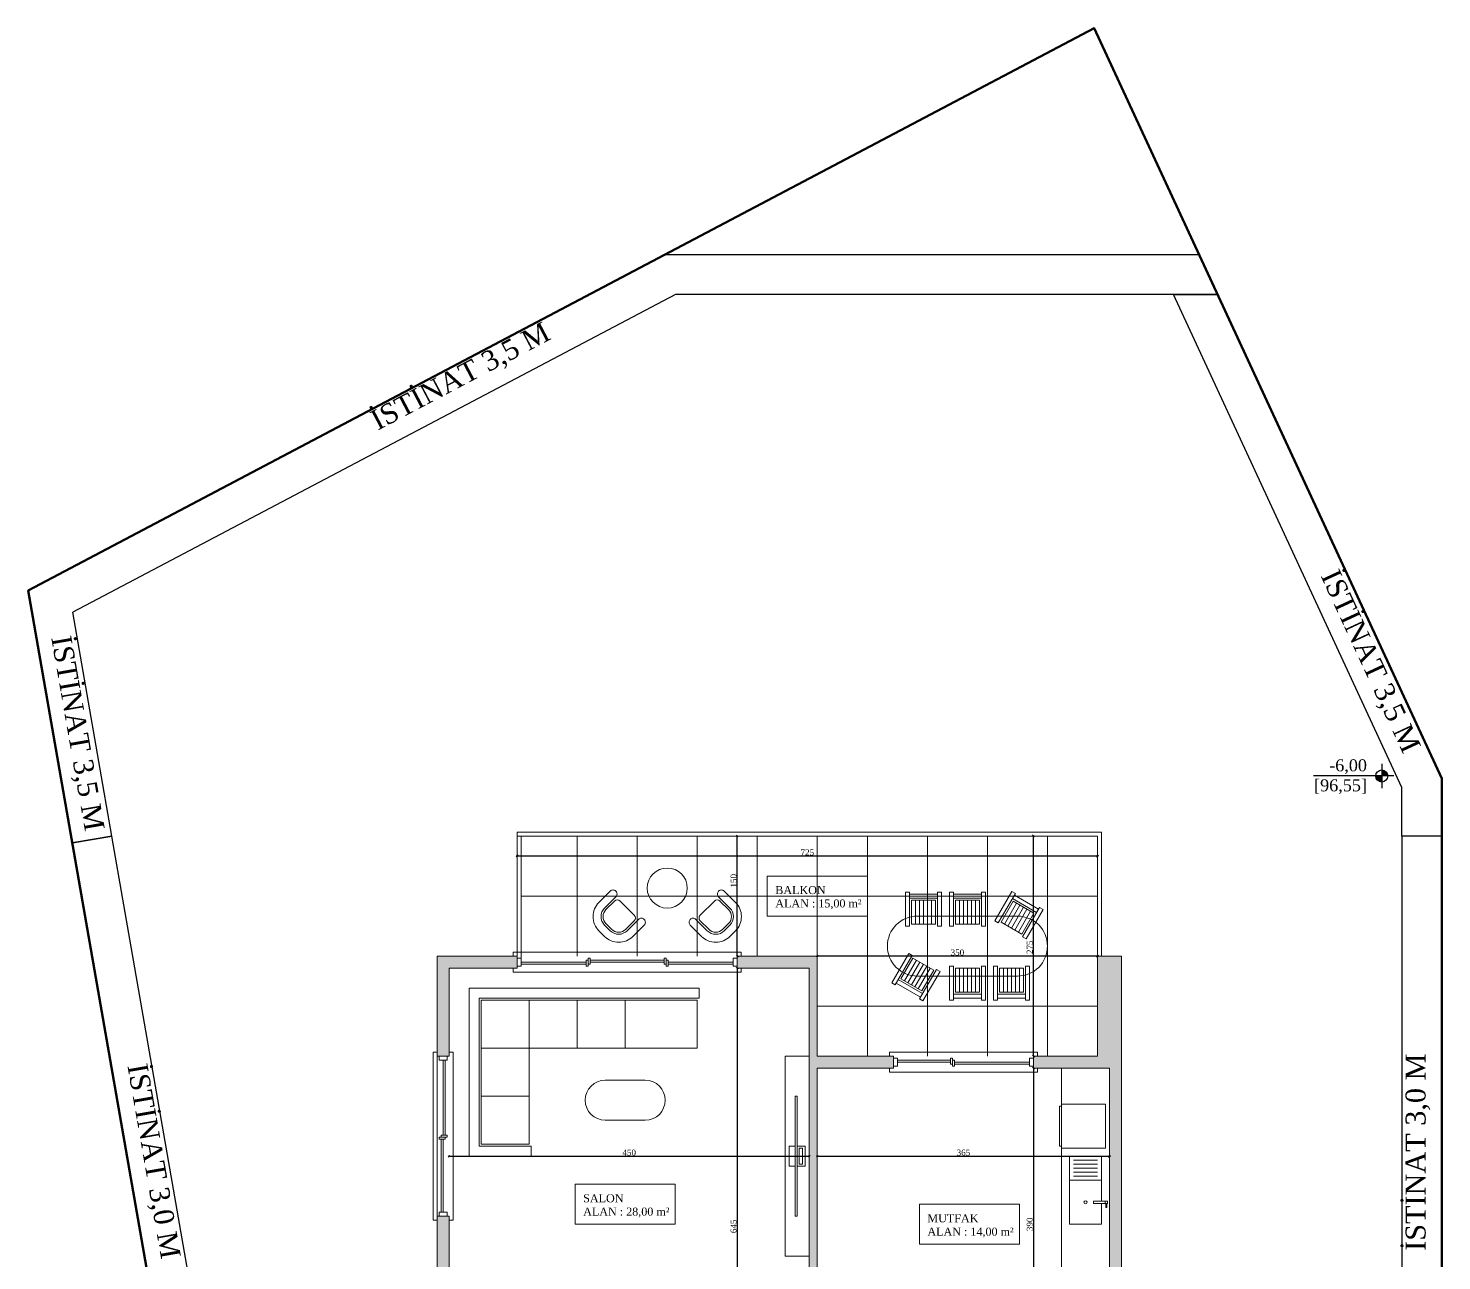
# Model space of a CAD drawing. Header units: metres. Extents: x -5196 to 34307, y 7076 to 19260.
# Drawn here: x -5196 to -3431, y 17720 to 19260 of the extents above; entities that cross this region are included whole.
import ezdxf

# ---------------------------------------------------------------- set-up
doc = ezdxf.new("R2010")
doc.units = ezdxf.units.M
for name, color, linetype, lineweight in [('YLZ-DUVAR', 151, 'Continuous', 20), ('YLZ-PARSEL', 65, 'Continuous', 50), ('YLZ-PENCERE', 231, 'Continuous', 5), ('YLZ-TEFRİŞ', 191, 'Continuous', 20), ('YLZ-ÖLÇÜ', 251, 'Continuous', 5)]:
    doc.layers.add(name, color=color, linetype=linetype, lineweight=lineweight)
doc.layers.add('YLZ-KOLON', color=191, linetype='Continuous')
doc.layers.add('YLZ-YAZI', color=113, linetype='Continuous')
doc.styles.add('ARIAL', font='times.ttf')
doc.dimstyles.new('YLZ - İç Ölçü', dxfattribs={"dimscale": 0.75, "dimtxt": 10, "dimasz": 3, "dimexe": 1.25, "dimexo": 1, "dimgap": 1, "dimtad": 1, "dimdec": 1, "dimrnd": 0.5, "dimtxsty": 'ARIAL', "dimblk": 'OBLIQUE', "dimcen": 1, "dimclrd": 256, "dimclre": 256, "dimclrt": 125, "dimadec": 0, "dimazin": 0, "dimtfac": 1, "dimtdec": 1, "dimtmove": 1, "dimatfit": 3, "dimldrblk": 'OBLIQUE', "dimfxl": 0, "dimarcsym": 0})

# ---------------------------------------------------------------- blocks, each defined once
blk = doc.blocks.new('_Oblique')
at = {"color": 0, "linetype": 'ByBlock', "lineweight": -2}
blk.add_line((-0.5, -0.5), (0.5, 0.5), dxfattribs=at)
blk = doc.blocks.new('*D1816')
at = {"layer": 'Defpoints', "color": 0, "transparency": 16777216}
for p in [(-4585.7, 18225.9), (-4585.7, 18225.9), (-3860.7, 18225.9)]:
    blk.add_point(p, dxfattribs=at)
at = {"layer": 'YLZ-ÖLÇÜ', "color": 251, "lineweight": -2, "transparency": 16777216}
for p, q in [((-4585.7, 18225.9), (-4585.7, 18226.9)), ((-3860.7, 18225.9), (-4585.7, 18225.9)), ((-3860.7, 18225.9), (-3860.7, 18226.9))]:
    blk.add_line(p, q, dxfattribs=at)
at = {"layer": 'YLZ-ÖLÇÜ', "color": 251, "lineweight": -2, "transparency": 16777216, "xscale": 2.25, "yscale": 2.25, "zscale": 2.25, "rotation": 180}
blk.add_blockref('_Oblique', (-4585.7, 18225.9), dxfattribs=at)
at = {"layer": 'YLZ-ÖLÇÜ', "color": 251, "lineweight": -2, "transparency": 16777216, "xscale": 2.25, "yscale": 2.25, "zscale": 2.25}
blk.add_blockref('_Oblique', (-3860.7, 18225.9), dxfattribs=at)
at = {"layer": 'YLZ-ÖLÇÜ', "color": 125, "transparency": 16777216, "insert": (-4223.2, 18230.5), "char_height": 7.5, "attachment_point": 5, "style": 'ARIAL'}
blk.add_mtext('725', dxfattribs=at)
blk = doc.blocks.new('*D1829')
at = {"layer": 'Defpoints', "color": 0, "transparency": 16777216}
for p in [(-4210.7, 18100.9), (-4210.7, 18100.9), (-3860.7, 18100.9)]:
    blk.add_point(p, dxfattribs=at)
at = {"layer": 'YLZ-ÖLÇÜ', "color": 251, "lineweight": -2, "transparency": 16777216}
for p, q in [((-4210.7, 18100.9), (-4210.7, 18100)), ((-3860.7, 18100.9), (-4210.7, 18100.9)), ((-3860.7, 18100.9), (-3860.7, 18100))]:
    blk.add_line(p, q, dxfattribs=at)
at = {"layer": 'YLZ-ÖLÇÜ', "color": 251, "lineweight": -2, "transparency": 16777216, "xscale": 2.25, "yscale": 2.25, "zscale": 2.25, "rotation": 179.9999999999994}
blk.add_blockref('_Oblique', (-4210.7, 18100.9), dxfattribs=at)
at = {"layer": 'YLZ-ÖLÇÜ', "color": 251, "lineweight": -2, "transparency": 16777216, "xscale": 2.25, "yscale": 2.25, "zscale": 2.25}
blk.add_blockref('_Oblique', (-3860.7, 18100.9), dxfattribs=at)
at = {"layer": 'YLZ-ÖLÇÜ', "color": 125, "transparency": 16777216, "insert": (-4035.7, 18105.5), "char_height": 7.5, "attachment_point": 5, "style": 'ARIAL'}
blk.add_mtext('350', dxfattribs=at)
blk = doc.blocks.new('*D1817')
at = {"layer": 'Defpoints', "color": 0, "transparency": 16777216}
for p in [(-3940.7, 18250.9), (-3940.7, 18250.9), (-3940.7, 17975.9)]:
    blk.add_point(p, dxfattribs=at)
at = {"layer": 'YLZ-ÖLÇÜ', "color": 251, "lineweight": -2, "transparency": 16777216}
for p, q in [((-3940.7, 18250.9), (-3939.8, 18250.9)), ((-3940.7, 17975.9), (-3940.7, 18250.9)), ((-3940.7, 17975.9), (-3939.8, 17975.9))]:
    blk.add_line(p, q, dxfattribs=at)
at = {"layer": 'YLZ-ÖLÇÜ', "color": 251, "lineweight": -2, "transparency": 16777216, "xscale": 2.25, "yscale": 2.25, "zscale": 2.25}
for p, rotation in [((-3940.7, 18250.9), 90), ((-3940.7, 17975.9), 270)]:
    blk.add_blockref('_Oblique', p, dxfattribs=dict(at, rotation=rotation))
at = {"layer": 'YLZ-ÖLÇÜ', "color": 125, "transparency": 16777216, "insert": (-3945.3, 18112), "char_height": 7.5, "attachment_point": 5, "rotation": 90, "style": 'ARIAL'}
blk.add_mtext('275', dxfattribs=at)
blk = doc.blocks.new('*D1818')
at = {"layer": 'Defpoints', "color": 0, "transparency": 16777216}
for p in [(-4310.7, 18250.9), (-4310.7, 18250.9), (-4310.7, 18100.9)]:
    blk.add_point(p, dxfattribs=at)
at = {"layer": 'YLZ-ÖLÇÜ', "color": 251, "lineweight": -2, "transparency": 16777216}
for p, q in [((-4310.7, 18250.9), (-4309.8, 18250.9)), ((-4310.7, 18100.9), (-4310.7, 18250.9)), ((-4310.7, 18100.9), (-4309.8, 18100.9))]:
    blk.add_line(p, q, dxfattribs=at)
at = {"layer": 'YLZ-ÖLÇÜ', "color": 251, "lineweight": -2, "transparency": 16777216, "xscale": 2.25, "yscale": 2.25, "zscale": 2.25}
for p, rotation in [((-4310.7, 18250.9), 90), ((-4310.7, 18100.9), 270)]:
    blk.add_blockref('_Oblique', p, dxfattribs=dict(at, rotation=rotation))
at = {"layer": 'YLZ-ÖLÇÜ', "color": 125, "transparency": 16777216, "insert": (-4315.3, 18195.1), "char_height": 7.5, "attachment_point": 5, "rotation": 90, "style": 'ARIAL'}
blk.add_mtext('150', dxfattribs=at)
blk = doc.blocks.new('*D1819')
at = {"layer": 'Defpoints', "color": 0, "transparency": 16777216}
for p in [(-4310.7, 18085.9), (-4310.7, 17440.9), (-4310.7, 17440.9)]:
    blk.add_point(p, dxfattribs=at)
at = {"layer": 'YLZ-ÖLÇÜ', "color": 251, "lineweight": -2, "transparency": 16777216}
for p, q in [((-4310.7, 18085.9), (-4309.8, 18085.9)), ((-4310.7, 18085.9), (-4310.7, 17440.9)), ((-4310.7, 17440.9), (-4309.8, 17440.9))]:
    blk.add_line(p, q, dxfattribs=at)
at = {"layer": 'YLZ-ÖLÇÜ', "color": 251, "lineweight": -2, "transparency": 16777216, "xscale": 2.25, "yscale": 2.25, "zscale": 2.25}
for p, rotation in [((-4310.7, 18085.9), 90), ((-4310.7, 17440.9), 270)]:
    blk.add_blockref('_Oblique', p, dxfattribs=dict(at, rotation=rotation))
at = {"layer": 'YLZ-ÖLÇÜ', "color": 125, "transparency": 16777216, "insert": (-4315.3, 17763.4), "char_height": 7.5, "attachment_point": 5, "rotation": 90, "style": 'ARIAL'}
blk.add_mtext('645', dxfattribs=at)
blk = doc.blocks.new('*D1831')
at = {"layer": 'Defpoints', "color": 0, "transparency": 16777216}
for p in [(-3940.7, 17960.9), (-3940.7, 17570.9), (-3940.7, 17570.9)]:
    blk.add_point(p, dxfattribs=at)
at = {"layer": 'YLZ-ÖLÇÜ', "color": 251, "lineweight": -2, "transparency": 16777216}
for p, q in [((-3940.7, 17960.9), (-3939.8, 17960.9)), ((-3940.7, 17960.9), (-3940.7, 17570.9)), ((-3940.7, 17570.9), (-3939.8, 17570.9))]:
    blk.add_line(p, q, dxfattribs=at)
at = {"layer": 'YLZ-ÖLÇÜ', "color": 251, "lineweight": -2, "transparency": 16777216, "xscale": 2.25, "yscale": 2.25, "zscale": 2.25}
for p, rotation in [((-3940.7, 17960.9), 90), ((-3940.7, 17570.9), 270)]:
    blk.add_blockref('_Oblique', p, dxfattribs=dict(at, rotation=rotation))
at = {"layer": 'YLZ-ÖLÇÜ', "color": 125, "transparency": 16777216, "insert": (-3945.3, 17765.9), "char_height": 7.5, "attachment_point": 5, "rotation": 90, "style": 'ARIAL'}
blk.add_mtext('390', dxfattribs=at)
blk = doc.blocks.new('*D1826')
at = {"layer": 'Defpoints', "color": 0, "transparency": 16777216}
for p in [(-4670.7, 17850.9), (-4220.7, 17850.9), (-4220.7, 17850.9)]:
    blk.add_point(p, dxfattribs=at)
at = {"layer": 'YLZ-ÖLÇÜ', "color": 251, "lineweight": -2, "transparency": 16777216}
for p, q in [((-4670.7, 17850.9), (-4670.7, 17851.9)), ((-4220.7, 17850.9), (-4220.7, 17851.9)), ((-4670.7, 17850.9), (-4220.7, 17850.9))]:
    blk.add_line(p, q, dxfattribs=at)
at = {"layer": 'YLZ-ÖLÇÜ', "color": 251, "lineweight": -2, "transparency": 16777216, "xscale": 2.25, "yscale": 2.25, "zscale": 2.25, "rotation": 180}
blk.add_blockref('_Oblique', (-4670.7, 17850.9), dxfattribs=at)
at = {"layer": 'YLZ-ÖLÇÜ', "color": 251, "lineweight": -2, "transparency": 16777216, "xscale": 2.25, "yscale": 2.25, "zscale": 2.25}
blk.add_blockref('_Oblique', (-4220.7, 17850.9), dxfattribs=at)
at = {"layer": 'YLZ-ÖLÇÜ', "color": 125, "transparency": 16777216, "insert": (-4445.7, 17855.5), "char_height": 7.5, "attachment_point": 5, "style": 'ARIAL'}
blk.add_mtext('450', dxfattribs=at)
blk = doc.blocks.new('*D1846')
at = {"layer": 'Defpoints', "color": 0, "transparency": 16777216}
for p in [(-4210.7, 17850.9), (-3845.7, 17850.9), (-3845.7, 17850.9)]:
    blk.add_point(p, dxfattribs=at)
at = {"layer": 'YLZ-ÖLÇÜ', "color": 251, "lineweight": -2, "transparency": 16777216}
for p, q in [((-4210.7, 17850.9), (-4210.7, 17851.9)), ((-3845.7, 17850.9), (-3845.7, 17851.9)), ((-4210.7, 17850.9), (-3845.7, 17850.9))]:
    blk.add_line(p, q, dxfattribs=at)
at = {"layer": 'YLZ-ÖLÇÜ', "color": 251, "lineweight": -2, "transparency": 16777216, "xscale": 2.25, "yscale": 2.25, "zscale": 2.25, "rotation": 180}
blk.add_blockref('_Oblique', (-4210.7, 17850.9), dxfattribs=at)
at = {"layer": 'YLZ-ÖLÇÜ', "color": 251, "lineweight": -2, "transparency": 16777216, "xscale": 2.25, "yscale": 2.25, "zscale": 2.25}
blk.add_blockref('_Oblique', (-3845.7, 17850.9), dxfattribs=at)
at = {"layer": 'YLZ-ÖLÇÜ', "color": 125, "transparency": 16777216, "insert": (-4028.2, 17855.5), "char_height": 7.5, "attachment_point": 5, "style": 'ARIAL'}
blk.add_mtext('365', dxfattribs=at)

msp = doc.modelspace()

# ---------------------------------------------------------------- hatches: boundary and pattern name
at = {"layer": 'YLZ-TEFRİŞ'}
h = msp.add_hatch(color=256, dxfattribs=at)
h.dxf.hatch_style = 1
h.paths.add_polyline_path([(-4210.7, 18100.95), (-4310.7, 18100.95), (-4310.7, 18085.95), (-4220.7, 18085.95), (-4220.7, 17540.95), (-4210.7, 17540.95), (-4210.7, 17560.95), (-4200.7, 17560.95), (-4200.7, 17570.95), (-4210.7, 17570.95), (-4210.7, 17960.95), (-4115.7, 17960.95), (-4115.7, 17975.95), (-4210.7, 17975.95)])
h.paths.add_polyline_path([(-4585.7, 18100.95), (-4685.7, 18100.95), (-4685.7, 17975.95), (-4670.7, 17975.95), (-4670.7, 18085.95), (-4585.7, 18085.95), (-4585.7, 18088.45)])
h.paths.add_polyline_path([(-4670.7, 17775.95), (-4685.7, 17775.95), (-4685.7, 17565.95), (-4670.7, 17565.95)])
h.paths.add_polyline_path([(-4210.7, 17450.95), (-4220.7, 17450.95), (-4220.7, 17440.95), (-4670.7, 17440.95), (-4670.7, 17490.95), (-4685.7, 17490.95), (-4685.7, 17430.95), (-4585.7, 17430.95), (-4585.7, 17355.95), (-4570.7, 17355.95), (-4570.7, 17430.95), (-4220.7, 17430.95), (-4220.7, 17230.95), (-4210.7, 17230.95)])
h.paths.add_polyline_path([(-3830.7, 18100.95), (-3860.7, 18100.95), (-3860.7, 17975.95), (-3940.7, 17975.95), (-3940.7, 17960.95), (-3845.7, 17960.95), (-3845.7, 17570.95), (-4110.7, 17570.95), (-4110.7, 17560.95), (-4090.7, 17560.95), (-4090.7, 17420.95), (-4080.7, 17420.95), (-4080.7, 17430.95), (-4070.7, 17430.95), (-4070.7, 17440.95), (-4080.7, 17440.95), (-4080.7, 17560.95), (-3845.7, 17560.95), (-3845.7, 17440.95), (-3980.7, 17440.95), (-3980.7, 17430.95), (-3745.7, 17430.95), (-3745.7, 17295.95), (-3730.7, 17295.95), (-3730.7, 17440.95), (-3830.7, 17440.95)])
h.paths.add_polyline_path([(-3730.7, 17095.95), (-3745.7, 17095.95), (-3745.7, 17030.95), (-4080.7, 17030.95), (-4080.7, 17330.95), (-4090.7, 17330.95), (-4090.7, 17020.95), (-4040.7, 17020.95), (-4040.7, 17015.95), (-4030.7, 17015.95), (-4030.7, 17020.95), (-3745.7, 17020.95), (-3745.7, 16820.95), (-4030.7, 16820.95), (-4030.7, 16925.95), (-4040.7, 16925.95), (-4040.7, 16820.95), (-4100.7, 16820.95), (-4100.7, 16805.95), (-3745.7, 16805.95), (-3745.7, 16585.95), (-3730.7, 16585.95)])
h.paths.add_polyline_path([(-4570.7, 16895.95), (-4585.7, 16895.95), (-4585.7, 16805.95), (-4460.7, 16805.95), (-4460.7, 16550.95), (-3730.7, 16550.95), (-3730.7, 16585.95), (-3745.7, 16585.95), (-3745.7, 16565.95), (-4225.7, 16565.95), (-4225.7, 16805.95), (-4200.7, 16805.95), (-4200.7, 16820.95), (-4210.7, 16820.95), (-4210.7, 17020.95), (-4220.7, 17020.95), (-4220.7, 16820.95), (-4570.7, 16820.95)])
h.paths.add_polyline_path([(-4445.7, 16805.95), (-4240.7, 16805.95), (-4240.7, 16565.95), (-4445.7, 16565.95)], flags=16)
h.paths.add_polyline_path([(-4570.7, 17205.95), (-4585.7, 17205.95), (-4585.7, 17045.95), (-4570.7, 17045.95), (-4570.7, 17120.95), (-4220.7, 17120.95), (-4220.7, 17110.95), (-4210.7, 17110.95), (-4210.7, 17140.95), (-4220.7, 17140.95), (-4220.7, 17130.95), (-4570.7, 17130.95)])
at = {"layer": 'YLZ-YAZI'}
h = msp.add_hatch(color=256, dxfattribs=at)
h.dxf.hatch_style = 1
h.paths.add_polyline_path([(-3505.7, 18333.45, -0.4142136), (-3498.2, 18325.95), (-3505.7, 18325.95)])
h.paths.add_polyline_path([(-3505.7, 18325.95), (-3505.7, 18318.45, -0.4142136), (-3513.2, 18325.95)])

# ---------------------------------------------------------------- linework, layer by layer
at = {"layer": 'YLZ-DUVAR'}
for p, q in [((-4585.7, 18100.95, -9823.45), (-4685.7, 18100.95, -9823.45)), ((-4685.7, 18100.95, -9823.45), (-4685.7, 17975.95, -9823.45)), ((-4585.7, 18100.95, -9823.45), (-4585.7, 18085.95, -9823.45)), ((-4210.7, 18100.95, -9823.45), (-4310.7, 18100.95, -9823.45)), ((-4310.7, 18100.95, -9823.45), (-4310.7, 18085.95, -9823.45)), ((-4210.7, 17975.95, -9823.45), (-4210.7, 18100.95, -9823.45)), ((-3860.7, 17975.95, -9823.45), (-3860.7, 18100.95, -9823.45)), ((-3860.7, 18100.95, -9823.45), (-3830.7, 18100.95, -9823.45)), ((-3830.7, 17440.95, -9823.45), (-3830.7, 18100.95, -9823.45)), ((-4585.7, 18085.95, -9823.45), (-4670.7, 18085.95, -9823.45)), ((-4670.7, 18085.95, -9823.45), (-4670.7, 17975.95, -9823.45)), ((-4220.7, 18085.95, -9823.45), (-4310.7, 18085.95, -9823.45)), ((-4220.7, 17540.95, -9823.45), (-4220.7, 18085.95, -9823.45)), ((-4670.7, 17975.95, -9823.45), (-4685.7, 17975.95, -9823.45)), ((-4115.7, 17975.95, -9823.45), (-4210.7, 17975.95, -9823.45)), ((-4115.7, 17975.95, -9823.45), (-4115.7, 17960.95, -9823.45)), ((-3860.7, 17975.95, -9823.45), (-3940.7, 17975.95, -9823.45)), ((-3940.7, 17975.95, -9823.45), (-3940.7, 17960.95, -9823.45)), ((-4115.7, 17960.95, -9823.45), (-4210.7, 17960.95, -9823.45)), ((-4210.7, 17570.95, -9823.45), (-4210.7, 17960.95, -9823.45)), ((-3845.7, 17960.95, -9823.45), (-3940.7, 17960.95, -9823.45)), ((-3845.7, 17570.95, -9823.45), (-3845.7, 17960.95, -9823.45)), ((-4685.7, 17775.95, -9823.45), (-4685.7, 17565.95, -9823.45)), ((-4670.7, 17775.95, -9823.45), (-4685.7, 17775.95, -9823.45)), ((-4670.7, 17775.95, -9823.45), (-4670.7, 17565.95, -9823.45))]:
    msp.add_line(p, q, dxfattribs=at)
at = {"layer": 'YLZ-KOLON', "lineweight": 30, "elevation": -9823.45}
for points in [[(-5187.36, 18506.02), (-5196.4, 18557.78), (-4400.31, 18977.59), (-3733.96, 18977.59), (-3710.8, 18927.59)], [(-3710.8, 18927.59), (-4387.93, 18927.59), (-5140.88, 18530.53)], [(-3480.7, 18250.95), (-3480.7, 18311.77), (-3765.91, 18927.59), (-3710.8, 18927.59), (-3430.7, 18322.78), (-3430.7, 18250.95), (-3480.7, 18250.95)], [(-5141.29, 18242.34), (-5092.03, 18250.95), (-5140.88, 18530.53)], [(-5187.36, 18506.02), (-5141.29, 18242.34)], [(-3430.7, 17430.95), (-3430.7, 18250.95), (-3480.7, 18250.95), (-3480.7, 17440.95), (-3430.7, 17440.95)]]:
    msp.add_lwpolyline(points, dxfattribs=at)
msp.add_lwpolyline([(-5141.29, 18242.34), (-5006.76, 17472.34), (-4957.51, 17480.95), (-5092.03, 18250.95)], close=True, dxfattribs=at)
at = {"layer": 'YLZ-PARSEL', "elevation": -9823.45}
msp.add_lwpolyline([(-4786.64, 16212.42), (-4287.5, 16182.64), (-3430.7, 16043.28), (-3430.7, 18322.78), (-3864.76, 19260.01), (-5196.4, 18557.78), (-4786.64, 16212.42)], dxfattribs=at)
at = {"layer": 'YLZ-PENCERE'}
for p, q in [((-4499.45, 18093.45, -9823.45), (-4580.7, 18093.45, -9823.45)), ((-4499.45, 18090.95, -9823.45), (-4580.7, 18090.95, -9823.45)), ((-4494.45, 18095.95, -9823.45), (-4401.95, 18095.95, -9823.45)), ((-4494.45, 18093.45, -9823.45), (-4401.95, 18093.45, -9823.45)), ((-4396.95, 18093.45, -9823.45), (-4315.7, 18093.45, -9823.45)), ((-4396.95, 18090.95, -9823.45), (-4315.7, 18090.95, -9823.45)), ((-4678.2, 17877.2, -9823.45), (-4678.2, 17970.95, -9823.45)), ((-4675.7, 17877.2, -9823.45), (-4675.7, 17970.95, -9823.45)), ((-4110.7, 17970.95, -9823.45), (-4044.45, 17970.95, -9823.45)), ((-4110.7, 17968.45, -9823.45), (-4044.45, 17968.45, -9823.45)), ((-4039.45, 17968.45, -9823.45), (-3945.7, 17968.45, -9823.45)), ((-4039.45, 17965.95, -9823.45), (-3945.7, 17965.95, -9823.45)), ((-4680.7, 17780.95, -9823.45), (-4680.7, 17872.2, -9823.45)), ((-4678.2, 17780.95, -9823.45), (-4678.2, 17872.2, -9823.45))]:
    msp.add_line(p, q, dxfattribs=at)
at = {"layer": 'YLZ-PENCERE', "elevation": -9823.45}
for points in [[(-4590.7, 18100.95), (-4590.7, 18105.95), (-4305.7, 18105.95), (-4305.7, 18100.95)], [(-4590.7, 18085.95), (-4590.7, 18080.95), (-4305.7, 18080.95), (-4305.7, 18085.95)], [(-4685.7, 17770.95), (-4690.7, 17770.95), (-4690.7, 17980.95), (-4685.7, 17980.95)], [(-4670.7, 17770.95), (-4665.7, 17770.95), (-4665.7, 17980.95), (-4670.7, 17980.95)], [(-4120.7, 17975.95), (-4120.7, 17980.95), (-3935.7, 17980.95), (-3935.7, 17975.95)], [(-4120.7, 17960.95), (-4120.7, 17955.95), (-3935.7, 17955.95), (-3935.7, 17960.95)]]:
    msp.add_lwpolyline(points, dxfattribs=at)
for points in [[(-4580.7, 18088.45), (-4580.7, 18098.45), (-4585.7, 18098.45), (-4585.7, 18088.45)], [(-4494.45, 18090.95), (-4494.45, 18098.45), (-4496.95, 18098.45), (-4496.95, 18090.95)], [(-4401.95, 18090.95), (-4401.95, 18098.45), (-4399.45, 18098.45), (-4399.45, 18090.95)], [(-4315.7, 18088.45), (-4315.7, 18098.45), (-4310.7, 18098.45), (-4310.7, 18088.45)], [(-4496.95, 18088.45), (-4496.95, 18095.95), (-4499.45, 18095.95), (-4499.45, 18088.45)], [(-4399.45, 18088.45), (-4399.45, 18095.95), (-4396.95, 18095.95), (-4396.95, 18088.45)], [(-4673.2, 17970.95), (-4683.2, 17970.95), (-4683.2, 17975.95), (-4673.2, 17975.95)], [(-4115.7, 17963.45), (-4115.7, 17973.45), (-4110.7, 17973.45), (-4110.7, 17963.45)], [(-4044.45, 17965.95), (-4044.45, 17973.45), (-4041.95, 17973.45), (-4041.95, 17965.95)], [(-4041.95, 17963.45), (-4041.95, 17970.95), (-4039.45, 17970.95), (-4039.45, 17963.45)], [(-3945.7, 17963.45), (-3945.7, 17973.45), (-3940.7, 17973.45), (-3940.7, 17963.45)], [(-4675.7, 17872.2), (-4683.2, 17872.2), (-4683.2, 17874.7), (-4675.7, 17874.7)], [(-4673.2, 17874.7), (-4680.7, 17874.7), (-4680.7, 17877.2), (-4673.2, 17877.2)], [(-4673.2, 17775.95), (-4683.2, 17775.95), (-4683.2, 17780.95), (-4673.2, 17780.95)]]:
    msp.add_lwpolyline(points, close=True, dxfattribs=at)
at = {"layer": 'YLZ-TEFRİŞ', "lineweight": 0}
for p, q in [((-4510.7, 18100.95, -9823.45), (-4510.7, 18250.95, -9823.45)), ((-4435.7, 18100.95, -9823.45), (-4435.7, 18250.95, -9823.45)), ((-4360.7, 18100.95, -9823.45), (-4360.7, 18250.95, -9823.45)), ((-4285.7, 18100.95, -9823.45), (-4285.7, 18250.95, -9823.45)), ((-4210.7, 18100.95, -9823.45), (-4210.7, 18250.95, -9823.45)), ((-4148.2, 17975.95, -9823.45), (-4148.2, 18250.95, -9823.45)), ((-4073.2, 17975.95, -9823.45), (-4073.2, 18250.95, -9823.45)), ((-3998.2, 17975.95, -9823.45), (-3998.2, 18250.95, -9823.45)), ((-3923.2, 17975.95, -9823.45), (-3923.2, 18250.95, -9823.45)), ((-3860.7, 18175.95, -9823.45), (-4580.7, 18175.95, -9823.45)), ((-4210.7, 18100.95, -9823.45), (-3860.7, 18100.95, -9823.45)), ((-4210.7, 18038.45, -9823.45), (-3860.7, 18038.45, -9823.45))]:
    msp.add_line(p, q, dxfattribs=at)
at = {"layer": 'YLZ-TEFRİŞ'}
for p, q in [((-4474.71, 18159.18, -9823.45), (-4464.11, 18169.79, -9823.45)), ((-4457.04, 18169.79, -9823.45), (-4439.36, 18152.11, -9823.45)), ((-4339.36, 18169.79, -9823.45), (-4357.04, 18152.11, -9823.45)), ((-4321.68, 18159.18, -9823.45), (-4332.29, 18169.79, -9823.45)), ((-4088.2, 18170.95, -9823.45), (-4088.2, 18140.95, -9823.45)), ((-4083.2, 18170.95, -9823.45), (-4083.2, 18140.95, -9823.45)), ((-4078.2, 18170.95, -9823.45), (-4078.2, 18140.95, -9823.45)), ((-4073.2, 18170.95, -9823.45), (-4073.2, 18140.95, -9823.45)), ((-4068.2, 18170.95, -9823.45), (-4068.2, 18140.95, -9823.45)), ((-4033.2, 18170.95, -9823.45), (-4033.2, 18140.95, -9823.45)), ((-4028.2, 18170.95, -9823.45), (-4028.2, 18140.95, -9823.45)), ((-4023.2, 18170.95, -9823.45), (-4023.2, 18140.95, -9823.45)), ((-4018.2, 18170.95, -9823.45), (-4018.2, 18140.95, -9823.45)), ((-4013.2, 18170.95, -9823.45), (-4013.2, 18140.95, -9823.45)), ((-3961.86, 18166.93, -9823.45), (-3976.86, 18140.95, -9823.45)), ((-3957.53, 18164.43, -9823.45), (-3972.53, 18138.45, -9823.45)), ((-3953.2, 18161.93, -9823.45), (-3968.2, 18135.95, -9823.45)), ((-3948.87, 18159.43, -9823.45), (-3963.87, 18133.45, -9823.45)), ((-3944.54, 18156.93, -9823.45), (-3959.54, 18130.95, -9823.45)), ((-4467.64, 18134.43, -9823.45), (-4474.71, 18141.5, -9823.45)), ((-4439.36, 18145.04, -9823.45), (-4449.96, 18134.43, -9823.45)), ((-4357.04, 18145.04, -9823.45), (-4346.43, 18134.43, -9823.45)), ((-4328.75, 18134.43, -9823.45), (-4321.68, 18141.5, -9823.45)), ((-4093.2, 18140.95, -9823.45), (-4063.2, 18140.95, -9823.45)), ((-4038.2, 18140.95, -9823.45), (-4008.2, 18140.95, -9823.45)), ((-3955.21, 18128.45, -9823.45), (-3981.19, 18143.45, -9823.45)), ((-4091.19, 18098.45, -9823.45), (-4065.21, 18083.45, -9823.45)), ((-4101.86, 18069.97, -9823.45), (-4086.86, 18095.95, -9823.45)), ((-4097.53, 18067.47, -9823.45), (-4082.53, 18093.45, -9823.45)), ((-4093.2, 18064.97, -9823.45), (-4078.2, 18090.95, -9823.45)), ((-4088.87, 18062.47, -9823.45), (-4073.87, 18088.45, -9823.45)), ((-4084.54, 18059.97, -9823.45), (-4069.54, 18085.95, -9823.45)), ((-4038.2, 18085.95, -9823.45), (-4008.2, 18085.95, -9823.45)), ((-4033.2, 18055.95, -9823.45), (-4033.2, 18085.95, -9823.45)), ((-4028.2, 18055.95, -9823.45), (-4028.2, 18085.95, -9823.45)), ((-4023.2, 18055.95, -9823.45), (-4023.2, 18085.95, -9823.45)), ((-4018.2, 18055.95, -9823.45), (-4018.2, 18085.95, -9823.45)), ((-4013.2, 18055.95, -9823.45), (-4013.2, 18085.95, -9823.45)), ((-3953.2, 18085.95, -9823.45), (-3983.2, 18085.95, -9823.45)), ((-3978.2, 18055.95, -9823.45), (-3978.2, 18085.95, -9823.45)), ((-3973.2, 18055.95, -9823.45), (-3973.2, 18085.95, -9823.45)), ((-3968.2, 18055.95, -9823.45), (-3968.2, 18085.95, -9823.45)), ((-3963.2, 18055.95, -9823.45), (-3963.2, 18085.95, -9823.45)), ((-3958.2, 18055.95, -9823.45), (-3958.2, 18085.95, -9823.45)), ((-4358.2, 18060.95, -9823.45), (-4645.7, 18060.95, -9823.45)), ((-4645.7, 18060.95, -9823.45), (-4645.7, 17850.95, -9823.45)), ((-4358.2, 18048.45, -9823.45), (-4633.2, 18048.45, -9823.45)), ((-4633.2, 18048.45, -9823.45), (-4633.2, 17863.45, -9823.45)), ((-4630.7, 18045.95, -9823.45), (-4360.7, 18045.95, -9823.45)), ((-4630.7, 17865.95, -9823.45), (-4630.7, 18045.95, -9823.45)), ((-4570.7, 17865.95, -9823.45), (-4570.7, 18045.95, -9823.45)), ((-4510.7, 17985.95, -9823.45), (-4510.7, 18045.95, -9823.45)), ((-4450.7, 17985.95, -9823.45), (-4450.7, 18045.95, -9823.45)), ((-4360.7, 17985.95, -9823.45), (-4360.7, 18045.95, -9823.45)), ((-4358.2, 18048.45, -9823.45), (-4358.2, 18060.95, -9823.45)), ((-4630.7, 17985.95, -9823.45), (-4360.7, 17985.95, -9823.45)), ((-3905.7, 17630.95, -9823.45), (-3905.7, 17960.95, -9823.45)), ((-4475.7, 17945.95, -9823.45), (-4425.7, 17945.95, -9823.45)), ((-4630.7, 17925.95, -9823.45), (-4570.7, 17925.95, -9823.45)), ((-4475.7, 17895.95, -9823.45), (-4425.7, 17895.95, -9823.45)), ((-4568.2, 17863.45, -9823.45), (-4633.2, 17863.45, -9823.45)), ((-4630.7, 17865.95, -9823.45), (-4570.7, 17865.95, -9823.45)), ((-4568.2, 17863.45, -9823.45), (-4568.2, 17850.95, -9823.45)), ((-4568.2, 17850.95, -9823.45), (-4645.7, 17850.95, -9823.45)), ((-3895.7, 17850.95, -9823.45), (-3855.7, 17850.95, -9823.45)), ((-3895.7, 17850.95, -9823.45), (-3895.7, 17765.95, -9823.45)), ((-3890.7, 17845.95, -9823.45), (-3860.7, 17845.95, -9823.45)), ((-3890.7, 17840.95, -9823.45), (-3860.7, 17840.95, -9823.45)), ((-3890.7, 17835.95, -9823.45), (-3860.7, 17835.95, -9823.45)), ((-3855.7, 17850.95, -9823.45), (-3855.7, 17794.95, -9823.45)), ((-3895.7, 17820.95, -9823.45), (-3855.7, 17820.95, -9823.45)), ((-3890.7, 17830.95, -9823.45), (-3860.7, 17830.95, -9823.45)), ((-3890.7, 17825.95, -9823.45), (-3860.7, 17825.95, -9823.45)), ((-3848.2, 17794.95, -9823.45), (-3865.7, 17794.95, -9823.45)), ((-3865.7, 17794.95, -9823.45), (-3865.7, 17791.95, -9823.45)), ((-3848.2, 17791.95, -9823.45), (-3865.7, 17791.95, -9823.45)), ((-3855.7, 17791.95, -9823.45), (-3855.7, 17765.95, -9823.45)), ((-3851.2, 17794.95, -9823.45), (-3851.2, 17791.95, -9823.45)), ((-3850.2, 17791.95, -9823.45), (-3850.2, 17786.95, -9823.45)), ((-3850.2, 17786.95, -9823.45), (-3849.2, 17786.95, -9823.45)), ((-3849.2, 17791.95, -9823.45), (-3849.2, 17786.95, -9823.45)), ((-3848.2, 17794.95, -9823.45), (-3848.2, 17791.95, -9823.45)), ((-3895.7, 17765.95, -9823.45), (-3855.7, 17765.95, -9823.45))]:
    msp.add_line(p, q, dxfattribs=at)
at = {"layer": 'YLZ-TEFRİŞ', "elevation": -9823.45}
for points in [[(-3855.7, 18100.95), (-3855.7, 18255.95), (-4585.7, 18255.95), (-4585.7, 18100.95)], [(-3860.7, 18100.95), (-3860.7, 18250.95), (-4580.7, 18250.95), (-4580.7, 18098.45)], [(-4093.2, 18140.95), (-4093.2, 18170.95), (-4063.2, 18170.95), (-4063.2, 18140.95)], [(-4038.2, 18140.95), (-4038.2, 18170.95), (-4008.2, 18170.95), (-4008.2, 18140.95)], [(-3955.21, 18128.45), (-3940.21, 18154.43), (-3966.19, 18169.43), (-3981.19, 18143.45)], [(-4091.19, 18098.45), (-4106.19, 18072.47), (-4080.21, 18057.47), (-4065.21, 18083.45)], [(-4038.2, 18085.95), (-4038.2, 18055.95), (-4008.2, 18055.95), (-4008.2, 18085.95)], [(-3953.2, 18085.95), (-3953.2, 18055.95), (-3983.2, 18055.95), (-3983.2, 18085.95)], [(-4220.7, 17725.95), (-4250.7, 17725.95), (-4250.7, 17975.95), (-4220.7, 17975.95)], [(-3905.7, 17913.45), (-3908.2, 17913.45), (-3908.2, 17863.45), (-3905.7, 17863.45)], [(-3905.7, 17915.95), (-3850.7, 17915.95), (-3850.7, 17860.95), (-3905.7, 17860.95)], [(-4238.2, 17863.45), (-4245.7, 17863.45), (-4245.7, 17838.45), (-4238.2, 17838.45)], [(-4235.7, 17838.45), (-4225.7, 17838.45), (-4225.7, 17863.45), (-4235.7, 17863.45)]]:
    msp.add_lwpolyline(points, dxfattribs=at)
for points in [[(-4273.2, 18150.95), (-4148.2, 18150.95), (-4148.2, 18200.95), (-4273.2, 18200.95)], [(-4100.7, 18180.95), (-4100.7, 18138.45), (-4095.7, 18138.45), (-4095.7, 18180.95)], [(-4060.7, 18178.45), (-4095.7, 18178.45), (-4095.7, 18173.45), (-4060.7, 18173.45)], [(-4060.7, 18180.95), (-4060.7, 18138.45), (-4055.7, 18138.45), (-4055.7, 18180.95)], [(-4045.7, 18180.95), (-4045.7, 18138.45), (-4040.7, 18138.45), (-4040.7, 18180.95)], [(-4005.7, 18178.45), (-4040.7, 18178.45), (-4040.7, 18173.45), (-4005.7, 18173.45)], [(-4005.7, 18180.95), (-4005.7, 18138.45), (-4000.7, 18138.45), (-4000.7, 18180.95)], [(-3963.35, 18179.34), (-3984.6, 18142.53), (-3988.93, 18145.03), (-3967.68, 18181.84)], [(-3964.6, 18177.18), (-3934.29, 18159.68), (-3936.79, 18155.35), (-3967.1, 18172.85)], [(-3928.71, 18159.34), (-3949.96, 18122.53), (-3954.29, 18125.03), (-3933.04, 18161.84)], [(-4117.68, 18067.56), (-4096.43, 18104.36), (-4092.1, 18101.86), (-4113.35, 18065.06)], [(-4083.04, 18047.56), (-4061.79, 18084.36), (-4057.46, 18081.86), (-4078.71, 18045.06)], [(-4045.7, 18045.95), (-4045.7, 18088.45), (-4040.7, 18088.45), (-4040.7, 18045.95)], [(-4005.7, 18045.95), (-4005.7, 18088.45), (-4000.7, 18088.45), (-4000.7, 18045.95)], [(-3985.7, 18045.95), (-3985.7, 18088.45), (-3990.7, 18088.45), (-3990.7, 18045.95)], [(-3945.7, 18045.95), (-3945.7, 18088.45), (-3950.7, 18088.45), (-3950.7, 18045.95)], [(-4081.79, 18049.72), (-4112.1, 18067.22), (-4109.6, 18071.55), (-4079.29, 18054.05)], [(-4005.7, 18048.45), (-4040.7, 18048.45), (-4040.7, 18053.45), (-4005.7, 18053.45)], [(-3985.7, 18048.45), (-3950.7, 18048.45), (-3950.7, 18053.45), (-3985.7, 18053.45)], [(-4238.2, 17775.95), (-4238.2, 17925.95), (-4235.7, 17925.95), (-4235.7, 17775.95)], [(-4229.2, 17840.95), (-4229.2, 17860.95), (-4233.2, 17860.95), (-4233.2, 17840.95)], [(-4513.2, 17765.95), (-4388.2, 17765.95), (-4388.2, 17815.95), (-4513.2, 17815.95)], [(-4083.2, 17740.95), (-3958.2, 17740.95), (-3958.2, 17790.95), (-4083.2, 17790.95)]]:
    msp.add_lwpolyline(points, close=True, dxfattribs=at)
for points in [[(-4426.98, 18146.81), (-4426.98, 18146.81, 0.4142136), (-4434.05, 18146.81), (-4448.2, 18132.66, -0.4142136), (-4469.41, 18132.66), (-4476.48, 18139.74, -0.4142136), (-4476.48, 18160.95), (-4462.34, 18175.09, 0.4142136), (-4462.34, 18182.16), (-4462.34, 18182.16, 0.4142136), (-4469.41, 18182.16), (-4483.55, 18168.02, 0.4142136), (-4483.55, 18132.66), (-4476.48, 18125.59, 0.4142136), (-4441.13, 18125.59), (-4426.98, 18139.74, 0.4142136)], [(-4369.41, 18146.81), (-4369.41, 18146.81, -0.4142136), (-4362.34, 18146.81), (-4348.2, 18132.66, 0.4142136), (-4326.98, 18132.66), (-4319.91, 18139.74, 0.4142136), (-4319.91, 18160.95), (-4334.05, 18175.09, -0.4142136), (-4334.05, 18182.16), (-4334.05, 18182.16, -0.4142136), (-4326.98, 18182.16), (-4312.84, 18168.02, -0.4142136), (-4312.84, 18132.66), (-4319.91, 18125.59, -0.4142136), (-4355.27, 18125.59), (-4369.41, 18139.74, -0.4142136)]]:
    msp.add_lwpolyline(points, format="xyb", close=True, dxfattribs=at)
msp.add_lwpolyline([(-4085.7, 18150.95, 0.4142136), (-4123.2, 18113.45), (-4123.2, 18113.45, 0.4142136), (-4085.7, 18075.95), (-3960.7, 18075.95, 0.4142136), (-3923.2, 18113.45), (-3923.2, 18113.45, 0.4142136), (-3960.7, 18150.95), (-4085.7, 18150.95)], format="xyb", dxfattribs=at)
at = {"layer": 'YLZ-TEFRİŞ'}
for centre, radius in [((-4398.2, 18185.95, -9823.45), 25), ((-3875.7, 17793.45, -9823.45), 2)]:
    msp.add_circle(centre, radius, dxfattribs=at)
for centre, radius, start, end in [((-4460.57, 18166.25, -9823.45), 5, 45, 135), ((-4335.82, 18166.25, -9823.45), 5, 45, 135), ((-4465.87, 18150.34, -9823.45), 12.5, 135, 225), ((-4442.89, 18148.57, -9823.45), 5, 315, 45), ((-4353.5, 18148.57, -9823.45), 5, 135, 225), ((-4330.52, 18150.34, -9823.45), 12.5, 315, 45), ((-4458.8, 18143.27, -9823.45), 12.5, 225, 315), ((-4337.59, 18143.27, -9823.45), 12.5, 225, 315), ((-4475.7, 17920.95, -9823.45), 25, 90, 180), ((-4425.7, 17920.95, -9823.45), 25, 0, 90), ((-4475.7, 17920.95, -9823.45), 25, 180, 270), ((-4425.7, 17920.95, -9823.45), 25, 270, 0)]:
    msp.add_arc(centre, radius, start, end, dxfattribs=at)
at = {"layer": 'YLZ-YAZI'}
for p, q in [((-3505.7, 18340.95, -9823.45), (-3505.7, 18310.95, -9823.45)), ((-3490.7, 18325.95, -9823.45), (-3590.7, 18325.95, -9823.45))]:
    msp.add_line(p, q, dxfattribs=at)
msp.add_circle((-3505.7, 18325.95, -9823.45), 7.5, dxfattribs=at)
at = {"layer": 'YLZ-ÖLÇÜ', "elevation": -9823.45}
msp.add_lwpolyline([(-4460.7, 16550.95), (-3730.7, 16550.95), (-3730.7, 17440.95), (-3830.7, 17440.95), (-3830.7, 18100.95), (-3860.7, 18100.95), (-3860.7, 18250.95), (-4585.7, 18250.95), (-4585.7, 18100.95), (-4685.7, 18100.95), (-4685.7, 17430.95), (-4585.7, 17430.95), (-4585.7, 16805.95), (-4460.7, 16805.95)], close=True, dxfattribs=at)

# ---------------------------------------------------------------- texts
at = {"layer": 'YLZ-TEFRİŞ', "char_height": 10, "attachment_point": 1, "style": 'ARIAL'}
for s, insert in [('BALKON\\PALAN : 15,00 m²', (-4263.2, 18188.45, -9823.45)), ('SALON\\PALAN : 28,00 m²', (-4503.2, 17803.45, -9823.45)), ('MUTFAK\\PALAN : 14,00 m²', (-4073.2, 17778.45, -9823.45))]:
    msp.add_mtext_dynamic_manual_height_columns(s, width=131.2931, gutter_width=12.5, heights=[41.67], dxfattribs=dict(at, insert=insert))
at = {"layer": 'YLZ-YAZI', "char_height": 25, "attachment_point": 1, "style": 'ARIAL'}
for s, insert, rotation in [('İSTİNAT 3,5 M', (-4771.67, 18779.36, -9823.45), 27.80474), ('İSTİNAT 3,5 M', (-3559.55, 18586.63, -9823.45), 294.85052), ('İSTİNAT 3,5 M', (-5143.14, 18502.92, -9823.45), 279.91022), ('İSTİNAT 3,0 M', (-3475.88, 17732.76, -9823.45), 90), ('İSTİNAT 3,0 M', (-5047.99, 17968.41, -9823.45), 279.91022)]:
    msp.add_mtext_dynamic_manual_height_columns(s, width=974.2662, gutter_width=12.5, heights=[331.62], dxfattribs=dict(at, insert=insert, rotation=rotation))
at = {"layer": 'YLZ-YAZI', "insert": (-3524.1, 18346.79, -9823.45), "char_height": 15, "attachment_point": 3, "style": 'ARIAL'}
msp.add_mtext_dynamic_manual_height_columns('-6,00 [96,55]', width=111.8725, gutter_width=12.5, heights=[75.9], dxfattribs=at)

# ---------------------------------------------------------------- dimensions: what is measured, and where the dimension line sits
at = {"layer": 'YLZ-ÖLÇÜ'}
for base, p1, p2, picture, middle in [((-4310.7, 18250.95, -9823.45), (-4310.7, 18100.95, -9823.45), (-4310.7, 18250.95, -9823.45), '*D1818', (-4310.7, 18195.07, -9823.45)), ((-3940.7, 18250.95, -9823.45), (-3940.7, 17975.95, -9823.45), (-3940.7, 18250.95, -9823.45), '*D1817', (-3940.7, 18112.05, -9823.45))]:
    dim = msp.add_linear_dim(base=base, p1=p1, p2=p2, angle=90, dimstyle='YLZ - İç Ölçü', dxfattribs=at)
    dim.commit()
    dim.dimension.update_dxf_attribs({"geometry": picture, "text_midpoint": middle, "dimtype": 161})
for p1, p2, picture, middle in [((-3860.7, 18225.95, -9823.45), (-4585.7, 18225.95, -9823.45), '*D1816', (-4223.2, 18230.52, -9823.45)), ((-3860.7, 18100.95, -9823.45), (-4210.7, 18100.95, -9823.45), '*D1829', (-4035.7, 18105.51, -9823.45)), ((-3940.7, 17960.95, -9823.45), (-3940.7, 17570.95, -9823.45), '*D1831', (-3945.27, 17765.95, -9823.45)), ((-4670.7, 17850.95, -9823.45), (-4220.7, 17850.95, -9823.45), '*D1826', (-4445.7, 17855.51, -9823.45))]:
    dim = msp.add_aligned_dim(p1=p1, p2=p2, distance=0, dimstyle='YLZ - İç Ölçü', dxfattribs=at)
    dim.commit()
    dim.dimension.update_dxf_attribs({"geometry": picture, "text_midpoint": middle})
for base, p1, p2, angle, picture, middle in [((-4310.7, 17440.95, -9823.45), (-4310.7, 18085.95, -9823.45), (-4310.7, 17440.95, -9823.45), 90, '*D1819', (-4315.26, 17763.45, -9823.45)), ((-3845.7, 17850.95, -9823.45), (-4210.7, 17850.95, -9823.45), (-3845.7, 17850.95, -9823.45), 180, '*D1846', (-4028.2, 17855.51, -9823.45))]:
    dim = msp.add_linear_dim(base=base, p1=p1, p2=p2, angle=angle, dimstyle='YLZ - İç Ölçü', dxfattribs=at)
    dim.commit()
    dim.dimension.update_dxf_attribs({"geometry": picture, "text_midpoint": middle})

doc.saveas('drawing.dxf')
